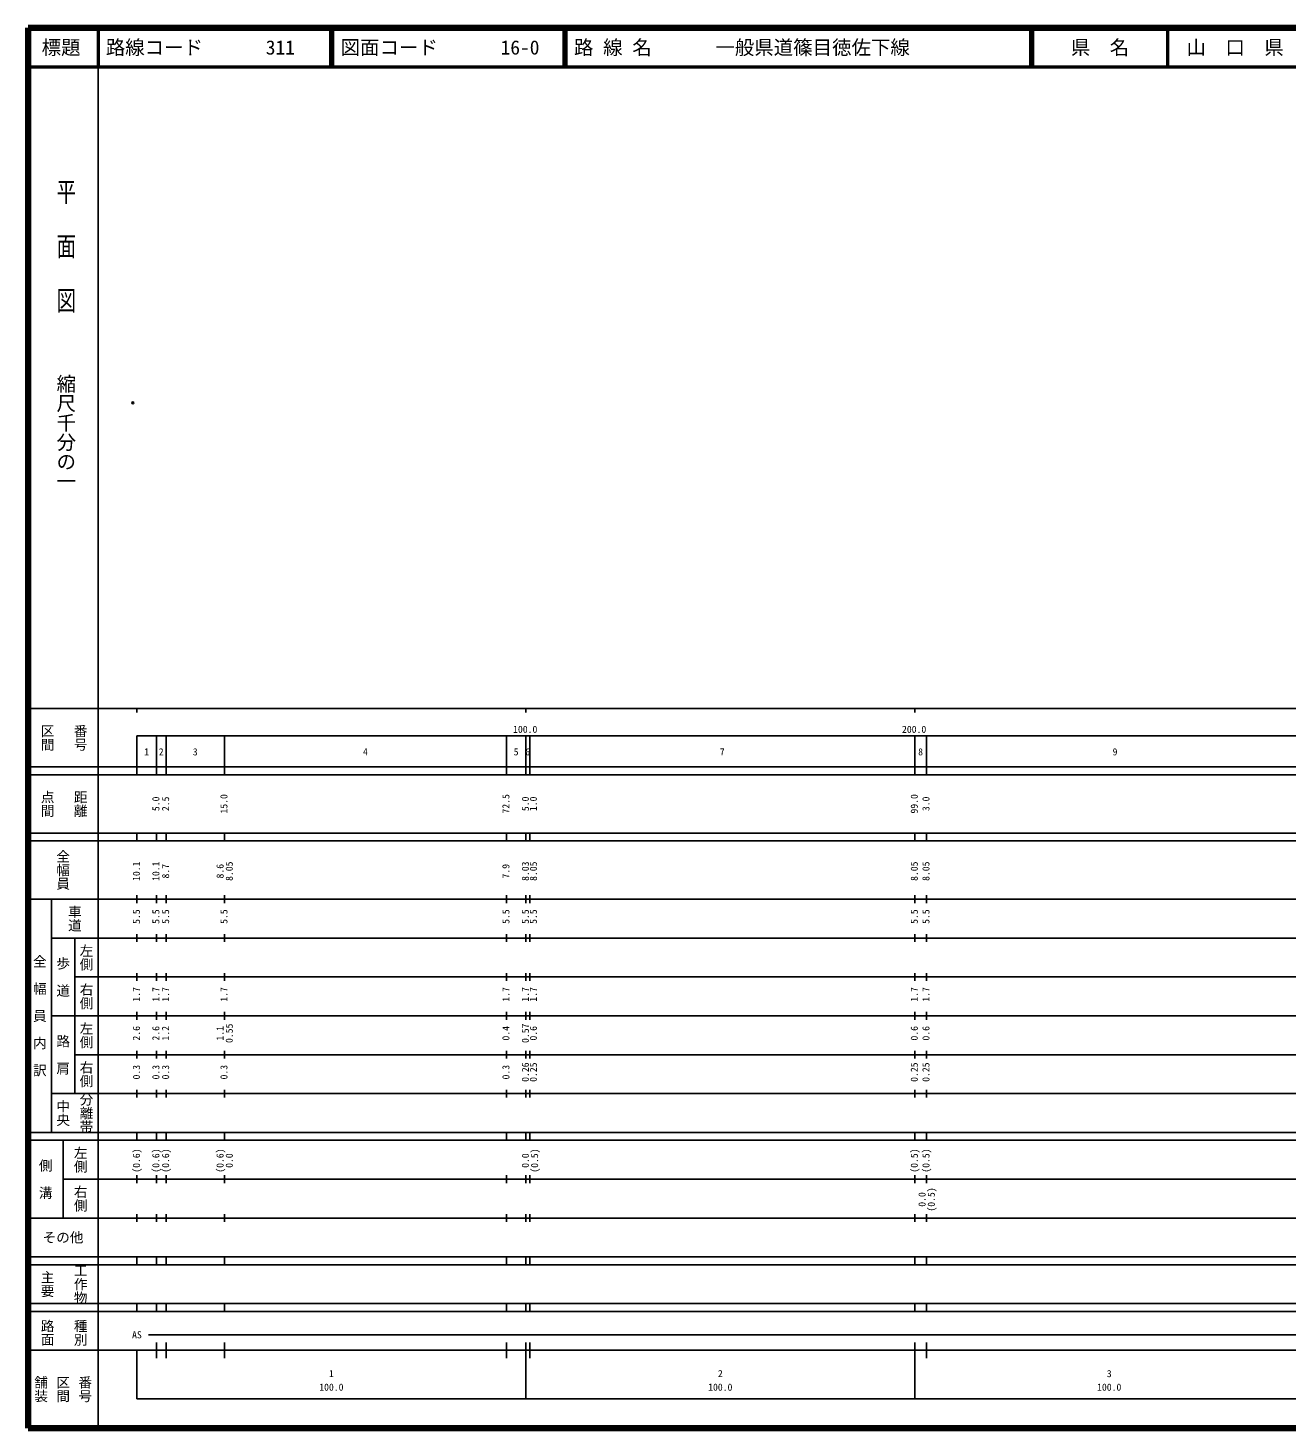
# Model space of a CAD drawing. Units: millimetres on the paper. Extents: x 40 to 680, y 20 to 380.
# Drawn here: x 40 to 363.7, y 20 to 380 of the extents above; entities that cross this region are included whole.
import ezdxf
from ezdxf.enums import TextEntityAlignment as Align

# ---------------------------------------------------------------- set-up
doc = ezdxf.new("R2010")
doc.units = ezdxf.units.MM
doc.header["$PDMODE"] = 32
doc.header["$PDSIZE"] = 0.5
doc.layers.add('M-OTRS', color=6, linetype='Continuous')
doc.layers.add('M-TTL-TXT', color=7, linetype='Continuous')
for name, color, linetype, lineweight in [('M-TTL', 2, 'Continuous', 140), ('M-TTL-BAND', 7, 'Continuous', 25), ('M-TTL-LINE', 7, 'Continuous', 50)]:
    doc.layers.add(name, color=color, linetype=linetype, lineweight=lineweight)
doc.styles.add('@ＭＳ ゴシック', font='')
doc.styles.add('ＭＳ ゴシック', font='')
doc.styles.get('@ＭＳ ゴシック').set_extended_font_data('@MS Gothic')
doc.styles.get('ＭＳ ゴシック').set_extended_font_data('MS Gothic')

msp = doc.modelspace()

# ---------------------------------------------------------------- linework, layer by layer
at = {"layer": 'M-OTRS'}
msp.add_point((66.942, 283.642), dxfattribs=at)
at = {"layer": 'M-TTL'}
for p, q in [((40, 380), (40, 20)), ((680, 380), (40, 380)), ((40, 20), (680, 20))]:
    msp.add_line(p, q, dxfattribs=at)
at = {"layer": 'M-TTL-BAND'}
for p, q in [((58, 370), (58, 20)), ((40, 205), (579, 205)), ((68, 205), (68, 204)), ((168, 205), (168, 204)), ((268, 205), (268, 204)), ((68, 198), (579, 198)), ((68, 198), (68, 188)), ((73, 188), (73, 198)), ((75.5, 188), (75.5, 198)), ((90.5, 188), (90.5, 198)), ((163, 188), (163, 198)), ((168, 188), (168, 198)), ((169, 188), (169, 198)), ((268, 188), (268, 198)), ((271, 188), (271, 198)), ((40, 190), (579, 190)), ((40, 188), (579, 188)), ((40, 173), (579, 173)), ((68, 171), (68, 173)), ((73, 171), (73, 173)), ((75.5, 171), (75.5, 173)), ((90.5, 171), (90.5, 173)), ((163, 171), (163, 173)), ((168, 171), (168, 173)), ((169, 171), (169, 173)), ((268, 171), (268, 173)), ((271, 171), (271, 173)), ((40, 171), (579, 171)), ((40, 156), (579, 156)), ((46, 96), (46, 156)), ((68, 155), (68, 157)), ((73, 155), (73, 157)), ((75.5, 155), (75.5, 157)), ((90.5, 155), (90.5, 157)), ((163, 155), (163, 157)), ((168, 155), (168, 157)), ((169, 155), (169, 157)), ((268, 155), (268, 157)), ((271, 155), (271, 157)), ((46, 146), (579, 146)), ((52, 146), (52, 106)), ((68, 145), (68, 147)), ((73, 145), (73, 147)), ((75.5, 145), (75.5, 147)), ((90.5, 145), (90.5, 147)), ((163, 145), (163, 147)), ((168, 145), (168, 147)), ((169, 145), (169, 147)), ((268, 145), (268, 147)), ((271, 145), (271, 147)), ((68, 135), (68, 137)), ((73, 135), (73, 137)), ((75.5, 135), (75.5, 137)), ((90.5, 135), (90.5, 137)), ((163, 135), (163, 137)), ((168, 135), (168, 137)), ((169, 135), (169, 137)), ((268, 135), (268, 137)), ((271, 135), (271, 137)), ((52, 136), (579, 136)), ((46, 126), (579, 126)), ((68, 125), (68, 127)), ((73, 125), (73, 127)), ((75.5, 125), (75.5, 127)), ((90.5, 125), (90.5, 127)), ((163, 125), (163, 127)), ((168, 125), (168, 127)), ((169, 125), (169, 127)), ((268, 125), (268, 127)), ((271, 125), (271, 127)), ((52, 116), (579, 116)), ((68, 115), (68, 117)), ((73, 115), (73, 117)), ((75.5, 115), (75.5, 117)), ((90.5, 115), (90.5, 117)), ((163, 115), (163, 117)), ((168, 115), (168, 117)), ((169, 115), (169, 117)), ((268, 115), (268, 117)), ((271, 115), (271, 117)), ((46, 106), (579, 106)), ((68, 105), (68, 107)), ((73, 105), (73, 107)), ((75.5, 105), (75.5, 107)), ((90.5, 105), (90.5, 107)), ((163, 105), (163, 107)), ((168, 105), (168, 107)), ((169, 105), (169, 107)), ((268, 105), (268, 107)), ((271, 105), (271, 107)), ((40, 96), (579, 96)), ((40, 94), (579, 94)), ((49, 94), (49, 74)), ((68, 94), (68, 96)), ((73, 94), (73, 96)), ((75.5, 94), (75.5, 96)), ((90.5, 94), (90.5, 96)), ((163, 94), (163, 96)), ((168, 94), (168, 96)), ((169, 94), (169, 96)), ((268, 94), (268, 96)), ((271, 94), (271, 96)), ((49, 84), (579, 84)), ((68, 83), (68, 85)), ((73, 83), (73, 85)), ((75.5, 83), (75.5, 85)), ((90.5, 83), (90.5, 85)), ((163, 83), (163, 85)), ((168, 83), (168, 85)), ((169, 83), (169, 85)), ((268, 83), (268, 85)), ((271, 83), (271, 85)), ((40, 74), (579, 74)), ((68, 73), (68, 75)), ((73, 73), (73, 75)), ((75.5, 73), (75.5, 75)), ((90.5, 73), (90.5, 75)), ((163, 73), (163, 75)), ((168, 73), (168, 75)), ((169, 73), (169, 75)), ((268, 73), (268, 75)), ((271, 73), (271, 75)), ((40, 64), (579, 64)), ((40, 62), (579, 62)), ((68, 62), (68, 64)), ((73, 62), (73, 64)), ((75.5, 62), (75.5, 64)), ((90.5, 62), (90.5, 64)), ((163, 62), (163, 64)), ((168, 62), (168, 64)), ((169, 62), (169, 64)), ((268, 62), (268, 64)), ((271, 62), (271, 64)), ((40, 52), (579, 52)), ((68, 50), (68, 52)), ((73, 50), (73, 52)), ((75.5, 50), (75.5, 52)), ((90.5, 50), (90.5, 52)), ((163, 50), (163, 52)), ((168, 50), (168, 52)), ((169, 50), (169, 52)), ((268, 50), (268, 52)), ((271, 50), (271, 52)), ((40, 50), (579, 50)), ((71, 44), (565, 44)), ((40, 40), (579, 40)), ((68, 40), (68, 27.5)), ((73, 38), (73, 42)), ((75.5, 38), (75.5, 42)), ((90.5, 38), (90.5, 42)), ((163, 38), (163, 42)), ((168, 27.5), (168, 42)), ((169, 38), (169, 42)), ((268, 27.5), (268, 42)), ((271, 38), (271, 42)), ((68, 27.5), (579, 27.5))]:
    msp.add_line(p, q, dxfattribs=at)
at = {"layer": 'M-TTL-LINE'}
for p, q in [((58, 380), (58, 370)), ((117.75, 380), (117.75, 370)), ((118.25, 380), (118.25, 370)), ((177.75, 380), (177.75, 370)), ((178.25, 380), (178.25, 370)), ((297.75, 380), (297.75, 370)), ((298.25, 380), (298.25, 370)), ((333, 380), (333, 370)), ((40, 370), (680, 370))]:
    msp.add_line(p, q, dxfattribs=at)

# ---------------------------------------------------------------- texts
at = {"layer": 'M-TTL-BAND', "style": '@ＭＳ ゴシック', "width": 1.4}
msp.add_text('平  面  図', height=3.666, rotation=270, dxfattribs=at).set_placement((49.777, 306.475), align=Align.MIDDLE_RIGHT)
at = {"layer": 'M-TTL-BAND', "style": '@ＭＳ ゴシック'}
msp.add_text('縮尺千分の一', height=3.666, rotation=270, dxfattribs=at).set_placement((49.777, 261.03), align=Align.MIDDLE_RIGHT)
for s, p in [('区間', (45, 197.5)), ('番号', (53.5, 197.5)), ('点間', (45, 180.5)), ('距離', (53.5, 180.5)), ('全幅員', (49, 163.5)), ('車道', (52, 151)), ('左側', (55, 141)), ('全\u3000幅\u3000員\u3000内\u3000訳', (43, 126)), ('歩\u3000道', (49, 136)), ('右側', (55, 131)), ('左側', (55, 121)), ('路\u3000肩', (49, 116)), ('右側', (55, 111)), ('分離帯', (55, 101)), ('中央', (49, 101)), ('左側', (53.5, 89)), ('側\u3000溝', (44.5, 84)), ('右側', (53.5, 79)), ('工作物', (53.5, 57)), ('主要', (45, 57)), ('路面', (45, 44.5)), ('種別', (53.5, 44.5)), ('舗装', (43.333, 30)), ('区間', (49, 30)), ('番号', (54.667, 30))]:
    msp.add_text(s, height=2.566, rotation=270, dxfattribs=at).set_placement(p, align=Align.MIDDLE_CENTER)
at = {"layer": 'M-TTL-BAND', "style": 'ＭＳ ゴシック'}
for s, p in [('100.0', (167.844, 198.195)), ('200.0', (267.844, 198.195)), ('1', (70.5, 192.405)), ('2', (74.25, 192.405)), ('3', (83, 192.405)), ('4', (126.75, 192.405)), ('5', (165.5, 192.405)), ('6', (168.5, 192.405)), ('7', (218.5, 192.405)), ('8', (269.5, 192.405)), ('9', (319.5, 192.405)), ('AS', (68, 42.5)), ('1', (118, 32.523)), ('2', (218, 32.523)), ('3', (318, 32.523)), ('100.0', (118, 29.033)), ('100.0', (218, 29.033)), ('100.0', (318, 29.033))]:
    msp.add_text(s, height=1.833, dxfattribs=at).set_placement(p, align=Align.BOTTOM_CENTER)
for s, p in [('5.0', (74.334, 180.5)), ('2.5', (76.834, 180.5)), ('15.0', (91.834, 180.5)), ('72.5', (164.334, 180.5)), ('5.0', (169.334, 180.5)), ('1.0', (171.391, 180.5)), ('99.0', (269.334, 180.5)), ('3.0', (272.334, 180.5)), ('10.1', (69.334, 163.174)), ('10.1', (74.334, 163.174)), ('8.7', (76.834, 163.174)), ('8.6', (90.834, 163.174)), ('8.05', (93.204, 163.174)), ('7.9', (164.334, 163.174)), ('8.03', (169.334, 163.174)), ('8.05', (171.391, 163.174)), ('8.05', (269.334, 163.174)), ('8.05', (272.334, 163.174)), ('5.5', (69.334, 151.5)), ('5.5', (74.334, 151.5)), ('5.5', (76.834, 151.5)), ('5.5', (91.834, 151.5)), ('5.5', (164.334, 151.5)), ('5.5', (169.334, 151.5)), ('5.5', (171.391, 151.5)), ('5.5', (269.334, 151.5)), ('5.5', (272.334, 151.5)), ('1.7', (69.334, 131.5)), ('1.7', (74.334, 131.5)), ('1.7', (76.834, 131.5)), ('1.7', (91.834, 131.5)), ('1.7', (164.334, 131.5)), ('1.7', (169.334, 131.5)), ('1.7', (171.391, 131.5)), ('1.7', (269.334, 131.5)), ('1.7', (272.334, 131.5)), ('2.6', (69.334, 121.5)), ('2.6', (74.334, 121.5)), ('1.2', (76.834, 121.5)), ('1.1', (90.834, 121.5)), ('0.55', (93.204, 121.5)), ('0.4', (164.334, 121.5)), ('0.57', (169.334, 121.5)), ('0.6', (171.391, 121.5)), ('0.6', (269.334, 121.5)), ('0.6', (272.334, 121.5)), ('0.3', (69.334, 111.5)), ('0.3', (74.334, 111.5)), ('0.3', (76.834, 111.5)), ('0.3', (91.834, 111.5)), ('0.3', (164.334, 111.5)), ('0.26', (169.334, 111.5)), ('0.25', (171.391, 111.5)), ('0.25', (269.334, 111.5)), ('0.25', (272.334, 111.5)), ('(0.6)', (69.334, 88.764)), ('(0.6)', (74.334, 88.764)), ('(0.6)', (76.834, 88.764)), ('(0.6)', (90.834, 88.764)), ('0.0', (93.204, 88.764)), ('0.0', (169.334, 88.764)), ('(0.5)', (171.704, 88.764)), ('(0.5)', (269.334, 88.764)), ('(0.5)', (272.334, 88.764)), ('0.0', (271.334, 78.764)), ('(0.5)', (273.704, 78.764))]:
    msp.add_text(s, height=1.833, rotation=90, dxfattribs=at).set_placement(p, align=Align.BOTTOM_CENTER)
msp.add_text('その他', height=2.566, dxfattribs=at).set_placement((49, 69), align=Align.MIDDLE_CENTER)
at = {"layer": 'M-TTL-TXT', "style": 'ＭＳ ゴシック'}
for s, p in [('標題', (48.5, 375)), ('県\u3000名', (315.625, 375)), ('山\u3000口\u3000県', (350.375, 375))]:
    msp.add_text(s, height=3.666, dxfattribs=at).set_placement(p, align=Align.MIDDLE_CENTER)
for s, p in [('路線コード', (60, 375)), ('311', (101.142, 375)), ('図面コード', (120.38, 375)), ('16-0', (161.521, 375)), ('路 線 名', (180.38, 375)), ('一般県道篠目徳佐下線', (216.734, 375))]:
    msp.add_text(s, height=3.666, dxfattribs=at).set_placement(p, align=Align.MIDDLE_LEFT)

doc.saveas('drawing.dxf')
